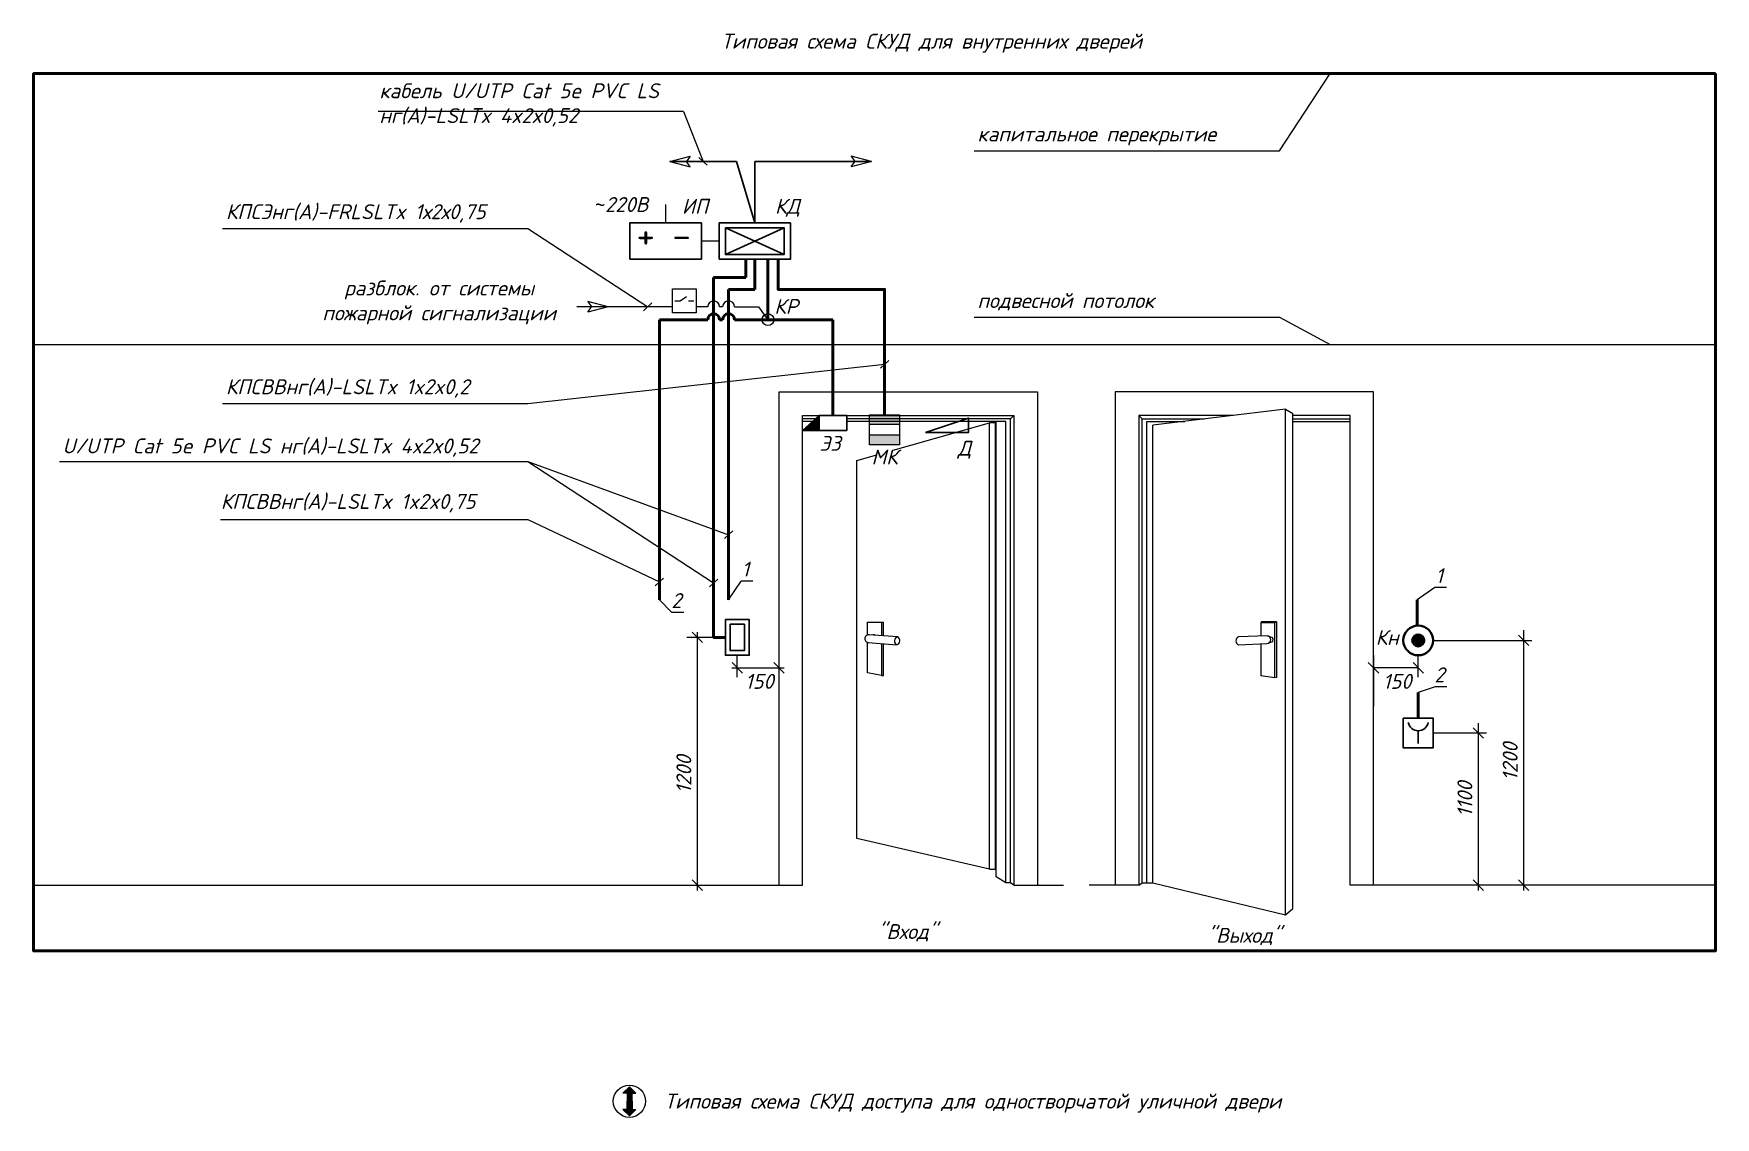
# Model space of a CAD drawing. Header units: millimetres. Extents: x -227263 to 66247, y -328592 to 378394.
# Drawn here: x -158598 to -130400, y -161015 to -142844 of the extents above; entities that cross this region are included whole.
import ezdxf
from ezdxf.enums import TextEntityAlignment as Align

# ---------------------------------------------------------------- set-up
doc = ezdxf.new("R2010")
doc.units = ezdxf.units.MM
doc.header["$LTSCALE"] = 0.5
doc.set_wipeout_variables(frame=1)
doc.layers.get('0').update_dxf_attribs({"lineweight": 18})
for name, color, linetype, lineweight in [('002_СКУД', 7, 'Continuous', 40), ('1.АПС_текст', 7, 'Continuous', 15), ('1Шлейф контроля', 6, 'Continuous', 50), ('1Шлейф управления', 4, 'Continuous', 50), ('АПС извещ', 1, 'Continuous', 30), ('СКУД', 7, 'Continuous', 30), ('СС Текст', 7, 'Continuous', 25), ('СС_СКУД_кабель', 7, 'Continuous', 30), ('СС_СКУД_оборудование', 7, 'Continuous', 25), ('Текст', 2, 'Continuous', 0), ('узлы', 7, 'Continuous', 15), ('Часофикация', 250, 'Continuous', 20)]:
    doc.layers.add(name, color=color, linetype=linetype, lineweight=lineweight)
doc.layers.add('1', color=7, linetype='Continuous')
doc.layers.add('Датчики охр.', color=5, linetype='Continuous')
doc.styles.add('DEN', font='', dxfattribs={"height": 300})
doc.styles.add('ISOCPEUR', font='isocpeui.ttf', dxfattribs={"height": 2.5})
doc.styles.get('DEN').set_extended_font_data('ISOCPEUR')

# ---------------------------------------------------------------- blocks, each defined once
blk = doc.blocks.new('*U274')
blk.add_wipeout([(-510, -125), (-234, 125), (234, 125), (234, -125)]).dxf.layer = 'СКУД'
at = {"layer": 'СКУД'}
h = blk.add_hatch(color=256, dxfattribs=at)
h.dxf.hatch_style = 1
h.set_gradient(color2=(0, 0, 0), tint=1)
h.paths.add_polyline_path([(-510, -125), (-234, -125), (-234, 125)])
for p, q in [((234, 125), (-234, 125)), ((234, -125), (234, 125)), ((-510, -125), (234, -125))]:
    blk.add_line(p, q, dxfattribs=at)
for points in [[(-510, -125), (-234, 125)], [(-234, 125), (-234, -125)], [(234, -125), (234, 125)]]:
    blk.add_lwpolyline(points, dxfattribs=at)
blk = doc.blocks.new('Кнопка выхода')
at = {"layer": '002_СКУД'}
h = blk.add_hatch(color=256, dxfattribs=at)
h.dxf.hatch_style = 1
h.paths.add_polyline_path([(-100, 0, 1), (100, 0, 1)])
for radius in [250, 100]:
    blk.add_circle((0, 0), radius, dxfattribs=at)
blk = doc.blocks.new('контр')
at = {"layer": 'АПС извещ', "color": 5, "lineweight": 30, "ltscale": 100}
blk.add_lwpolyline([(316, 162), (-314, 162), (-314, -158), (316, -158)], close=True, dxfattribs=at)
at = {"layer": 'Датчики охр.', "color": 5, "lineweight": 30}
for p, q in [((-259, 118), (259, -118)), ((259, 118), (-259, -118))]:
    blk.add_line(p, q, dxfattribs=at)
blk.add_lwpolyline([(-259, 118), (259, 118), (259, -118), (-259, -118)], close=True, dxfattribs=at)
blk = doc.blocks.new('A$C9ab982bb')
at = {"layer": 'АПС извещ', "color": 1, "lineweight": 30, "ltscale": 100}
blk.add_lwpolyline([(320, 0), (320, 631), (0, 631), (0, 0)], close=True, dxfattribs=at)
at = {"layer": '1', "color": 7, "lineweight": 20, "style": 'DEN'}
blk.add_text('+ -', height=240, rotation=270, dxfattribs=at).set_placement((92, 573))
blk = doc.blocks.new('A$C5594c400')
at = {"layer": '002_СКУД', "color": 7, "lineweight": 30}
blk.add_lwpolyline([(0, 0), (720, 240), (720, 0), (0, 0)], dxfattribs=at)
blk = doc.blocks.new('A$C3118a3a4')
at = {"layer": '002_СКУД', "lineweight": 30}
h = blk.add_hatch(color=7, dxfattribs=at)
h.dxf.hatch_style = 1
h.paths.add_polyline_path([(500, 340), (500, 500), (0, 500), (0, 340)])
h.paths.add_polyline_path([(0, 160), (0, 0), (500, 0), (500, 160)])
at = {"layer": '002_СКУД', "color": 7, "lineweight": 15}
blk.add_lwpolyline([(0, 500), (500, 500), (500, 0), (0, 0)], close=True, dxfattribs=at)
for points in [[(500, 340), (0, 340)], [(500, 160), (0, 160)]]:
    blk.add_lwpolyline(points, dxfattribs=at)
blk = doc.blocks.new('A$C49419f92')
at = {"color": 0, "linetype": 'Continuous', "lineweight": -2}
blk.add_wipeout([(0, 600), (400, 600), (400, 0), (0, 0)], dxfattribs=at).dxf.layer = '002_СКУД'
at = {"layer": '002_СКУД', "color": 0, "linetype": 'Continuous', "lineweight": -2}
for points in [[(0, 600), (400, 600), (400, 0), (0, 0)], [(80, 520), (320, 520), (320, 80), (80, 80)]]:
    blk.add_lwpolyline(points, close=True, dxfattribs=at)
blk = doc.blocks.new('A$C27f7bdc1')
at = {"color": 0, "linetype": 'Continuous', "lineweight": 15}
blk.add_wipeout([(0, 500), (500, 500), (500, 0), (0, 0)], dxfattribs=at).dxf.layer = '002_СКУД'
at = {"layer": '002_СКУД', "color": 0, "linetype": 'Continuous', "lineweight": 15}
for p, q in [((50, 250), (163, 250)), ((163, 250), (300, 343)), ((337, 250), (450, 250))]:
    blk.add_line(p, q, dxfattribs=at)
blk.add_lwpolyline([(0, 500), (500, 500), (500, 0), (0, 0)], close=True, dxfattribs=at)
blk = doc.blocks.new('_Oblique')
at = {"color": 0, "linetype": 'ByBlock', "lineweight": -2}
blk.add_line((-0.5, -0.5), (0.5, 0.5), dxfattribs=at)
blk = doc.blocks.new('A$Cff5e0414')
at = {"color": 0, "linetype": 'Continuous', "lineweight": -2}
blk.add_wipeout([(0, 400), (400, 400), (400, 0), (0, 0)], dxfattribs=at).dxf.layer = '002_СКУД'
at = {"layer": '002_СКУД', "color": 0, "linetype": 'Continuous', "lineweight": -2}
blk.add_lwpolyline([(0, 400), (400, 400), (400, 0), (0, 0)], close=True, dxfattribs=at)
blk.add_lwpolyline([(200, 60), (200, 230)], dxfattribs=at)
blk.add_arc((200, 367), 137, 191.269, 348.731, dxfattribs=at)
blk = doc.blocks.new('A$Ca14e5f01')
at = {"lineweight": 20}
h = blk.add_hatch(color=0, dxfattribs=at)
h.dxf.hatch_style = 1
h.paths.add_polyline_path([(315, 405), (378, 405), (270, 514), (162, 405), (225, 405), (225, 270), (315, 270)])
h = blk.add_hatch(color=0, dxfattribs=at)
h.dxf.hatch_style = 1
h.paths.add_polyline_path([(315, 134), (315, 270), (225, 270), (225, 134), (162, 134), (270, 25), (378, 134)])
at = {"color": 0, "lineweight": 20}
for p, q in [((162, 405), (270, 514)), ((225, 405), (162, 405)), ((378, 405), (270, 514)), ((315, 270), (315, 405)), ((315, 405), (378, 405)), ((225, 134), (162, 134)), ((162, 134), (270, 25)), ((225, 270), (225, 134)), ((315, 270), (225, 270)), ((315, 270), (225, 270)), ((378, 134), (270, 25)), ((315, 270), (315, 134)), ((315, 134), (378, 134))]:
    blk.add_line(p, q, dxfattribs=at)
blk.add_circle((270, 270), 270, dxfattribs=at)

msp = doc.modelspace()

# ---------------------------------------------------------------- linework, layer by layer
at = {"color": 18, "lineweight": 20, "true_color": 0x000000}
for p, q in [((-137710.2, -144807.2), (-136855.9, -143512.5)), ((-147699.1, -144151.4), (-152818.9, -144151.4)), ((-147699.1, -144151.4), (-147372.8, -144986.8)), ((-147442.9, -144922.2), (-147302.6, -145051.3)), ((-142830, -144807.2), (-137710.2, -144807.2)), ((-155432.7, -146110.5), (-150313, -146110.5)), ((-150313, -146110.5), (-148302, -147424.4)), ((-148231.8, -147359.9), (-148372.2, -147488.9)), ((-142830, -147600.1), (-137710.2, -147600.1)), ((-137710.2, -147600.1), (-136855.9, -148055.7))]:
    msp.add_line(p, q, dxfattribs=at)
at = {"color": 6, "lineweight": 20}
for p, q in [((-147930.7, -144986.8), (-147588.9, -144898.9)), ((-147588.9, -144898.9), (-147650.2, -144986.8)), ((-144550.1, -144986.8), (-144891.9, -144898.9)), ((-144891.9, -144898.9), (-144830.6, -144986.8)), ((-147930.7, -144986.8), (-147588.9, -145074.7)), ((-147588.9, -145074.7), (-147650.2, -144986.8)), ((-144550.1, -144986.8), (-144891.9, -145074.7)), ((-144891.9, -145074.7), (-144830.6, -144986.8))]:
    msp.add_line(p, q, dxfattribs=at)
at = {"color": 1, "lineweight": 20}
for p, q in [((-147295.9, -147424.4), (-149491.1, -147424.4)), ((-148965.4, -147424.4), (-149307.1, -147336.5)), ((-149307.1, -147336.5), (-149245.9, -147424.4)), ((-148965.4, -147424.4), (-149307.1, -147512.3)), ((-149307.1, -147512.3), (-149245.9, -147424.4)), ((-147045.9, -147424.4), (-147095.9, -147424.4))]:
    msp.add_line(p, q, dxfattribs=at)
at = {"color": 7, "lineweight": 20}
for p, q in [((-144260.5, -148321.8), (-144400.9, -148450.8)), ((-155432.7, -149045.8), (-150313, -149045.8)), ((-158166.2, -150017.9), (-150313, -150017.9)), ((-150313, -150017.9), (-147195.9, -152054.6)), ((-155464.1, -150990.1), (-150313, -150990.1)), ((-150313, -150990.1), (-148104.5, -152037.7)), ((-146875.7, -151181.2), (-147016.1, -151310.3)), ((-148034.3, -151973.2), (-148174.7, -152102.2)), ((-147125.7, -151990.1), (-147266.1, -152119.1))]:
    msp.add_line(p, q, dxfattribs=at)
at = {"ltscale": 100}
for p, q in [((-137486.9, -157511.4), (-137486.9, -149211.6)), ((-137608.5, -157619.5), (-137486.9, -157511.4))]:
    msp.add_line(p, q, dxfattribs=at)
at = {"color": 7, "lineweight": 9}
for p, q in [((-138023.3, -152714.8), (-138023.3, -152945.5)), ((-138023.3, -152714.8), (-137787, -152714.8)), ((-137787, -153646.1), (-137787, -152714.8)), ((-138396.6, -153092), (-137918.7, -153068.6)), ((-137916.2, -152942.6), (-138395.1, -152958.3)), ((-138023.3, -153075.2), (-138023.3, -153612.5)), ((-137787, -153646.1), (-138023.3, -153612.5))]:
    msp.add_line(p, q, dxfattribs=at)
at = {"color": 1, "lineweight": 20}
msp.add_lwpolyline([(-146845.9, -147424.4), (-146446, -147424.4), (-146285, -147639.5)], dxfattribs=at)
at = {"color": 7, "lineweight": 20}
for points in [[(-150313, -149045.8), (-144330.7, -148386.3)], [(-150313, -150017.9), (-146945.9, -151245.8)]]:
    msp.add_lwpolyline(points, dxfattribs=at)
at = {"color": 7, "lineweight": 9}
for points in [[(-146099.1, -157120.8), (-146099.1, -148852.1)], [(-146099.1, -148852.1), (-141767.8, -148852.1), (-141767.8, -157120.8)], [(-136132, -148852.1), (-140463.2, -148852.1), (-140463.2, -157120.8)], [(-136132, -157120.8), (-136132, -148852.1)], [(-139833.2, -157081.4), (-137608.5, -157619.5), (-137608.5, -149139.3), (-139833.2, -149409.5)], [(-158598.4, -157120.8), (-145705.3, -157120.8), (-145705.3, -149245.8)], [(-145705.3, -149245.8), (-142161.6, -149245.8), (-142161.6, -157120.8), (-141329.2, -157120.8)], [(-142220.6, -149304.9), (-145705.3, -149304.9)], [(-142161.6, -157120.8), (-142220.6, -157081.4), (-142299.4, -157081.4), (-142299.4, -149344.2), (-145705.3, -149344.2)], [(-142569.5, -156853.4), (-144794.2, -156341.6), (-144794.2, -150002.2), (-142569.5, -149369.4)], [(-142569.5, -156853.4), (-142471.1, -156853.4), (-142471.1, -149369.4), (-142569.5, -149369.4)], [(-142569.5, -156850.6), (-142569.5, -149369.4)], [(-142299.4, -157081.4), (-142456.9, -156983), (-142456.9, -149344.2)], [(-142220.6, -149304.9), (-142161.6, -149245.8)], [(-142220.6, -157081.4), (-142220.6, -149304.9)], [(-138485.3, -149245.8), (-140069.5, -149245.8), (-140069.5, -157120.8), (-140901.8, -157120.8)], [(-140010.4, -149304.9), (-140069.5, -149245.8)], [(-140010.4, -157081.4), (-140010.4, -149304.9)], [(-140010.4, -149304.9), (-138971.5, -149304.9)], [(-139931.7, -157081.4), (-139931.7, -149344.2)], [(-139931.7, -149344.2), (-139295.7, -149344.2)], [(-139833.2, -157078.6), (-139833.2, -149409.5)], [(-136525.7, -149245.8), (-137486.9, -149245.8)], [(-137486.9, -149304.9), (-136525.7, -149304.9)], [(-137486.9, -149344.2), (-136525.7, -149344.2)], [(-130399.7, -157120.8), (-136525.7, -157120.8), (-136525.7, -149245.8)], [(-144615.7, -152929.6), (-144615.7, -152709.1), (-144348, -152709.1)], [(-144379.5, -152709.1), (-144379.5, -152939.9)], [(-144348, -152941.9), (-144348, -152709.1)], [(-144379.5, -153069.5), (-144379.5, -153606.9), (-144615.7, -153559.6), (-144615.7, -153055.6)], [(-144379.5, -153606.9), (-144348, -153606.9), (-144348, -153072.1)], [(-135381.8, -153635), (-135381.8, -153267.6)], [(-140069.5, -157120.8), (-140010.4, -157081.4), (-139833.2, -157081.4)]]:
    msp.add_lwpolyline(points, dxfattribs=at)
at = {"ltscale": 100}
for points in [[(-137608.5, -149139.3), (-137486.9, -149211.6)], [(-137787, -152714.8), (-137757.5, -152706.3), (-138008, -152706.3), (-138023.3, -152714.8)], [(-137757.5, -152706.3), (-137757.5, -153640.9), (-137787, -153646.1)], [(-137910.7, -152943), (-137824.7, -152967.5)], [(-137826.6, -153039.4), (-137893.7, -153063.9)]]:
    msp.add_lwpolyline(points, dxfattribs=at)
at = {"color": 7, "lineweight": 9}
for points in [[(-144112.8, -152957.3), (-144590.3, -152926.1, 1), (-144607.1, -153051), (-144129.6, -153089.9, 0.6731968), (-144112.8, -152957.3)], [(-144590.3, -152926.1), (-144528.6, -152917.8, -0.2493776), (-144488.1, -152932.8, -0.2493776)], [(-144112.8, -152957.3, 0.643264), (-144129.6, -153089.9)], [(-138395.1, -152958.3, 0.643264), (-138396.6, -153092)]]:
    msp.add_lwpolyline(points, format="xyb", dxfattribs=at)
at = {"color": 1, "lineweight": 20}
for centre in [(-147195.9, -147424.4), (-146945.9, -147424.4)]:
    msp.add_arc(centre, 100, 0, 180, dxfattribs=at)
at = {"color": 7, "lineweight": 9}
msp.add_arc((-137917.5, -153005.6), 63, 268.88833, 88.88833, dxfattribs=at)
at = {"ltscale": 100}
msp.add_arc((-137889.5, -153001.8), 73.3, 329.1248, 27.87543, dxfattribs=at)
at = {"layer": '1Шлейф контроля'}
for p, q in [((-146654.5, -146623.6), (-146654.5, -146931.8)), ((-146506.6, -146623.6), (-146506.6, -147132.5)), ((-147195.9, -146931.8), (-146654.5, -146931.8)), ((-146945.9, -147132.5), (-146506.6, -147132.5)), ((-146945.9, -152339.5), (-146945.9, -147132.5)), ((-135397.2, -152339.5), (-135397.2, -152767.6))]:
    msp.add_line(p, q, dxfattribs=at)
at = {"layer": '1Шлейф управления', "color": 30}
for p, q in [((-146285, -146623.6), (-146285, -147639.5)), ((-147295.9, -147639.5), (-148104.5, -147639.5)), ((-147045.9, -147639.5), (-147095.9, -147639.5)), ((-145195.5, -147639.5), (-146845.9, -147639.5))]:
    msp.add_line(p, q, dxfattribs=at)
for points in [[(-148104.5, -147639.5), (-148104.5, -152339.5)], [(-145195.5, -147639.5), (-145195.5, -149245.8)]]:
    msp.add_lwpolyline(points, dxfattribs=at)
for centre in [(-147195.9, -147639.5), (-146945.9, -147639.5)]:
    msp.add_arc(centre, 100, 0, 180, dxfattribs=at)
at = {"layer": 'СС Текст'}
for p, q in [((-147195.9, -152967.6), (-147647.8, -152967.6)), ((-147468.8, -157208.6), (-147468.8, -152878.1)), ((-135131.8, -153017.6), (-133477, -153017.6)), ((-133613.5, -157211.9), (-133613.5, -152844)), ((-136132, -153267.6), (-136132, -154119.5)), ((-146890.3, -153477.5), (-146011.3, -153477.5)), ((-135381.8, -153477.5), (-136132, -153477.5)), ((-134372.6, -157208.3), (-134372.6, -154402.9))]:
    msp.add_line(p, q, dxfattribs=at)
at = {"layer": 'СС_СКУД_кабель', "color": 1, "lineweight": 25}
for points in [[(-148000.3, -146015), (-148000.3, -145709.9)], [(-147400.3, -146319.3), (-147104.5, -146319.3)]]:
    msp.add_lwpolyline(points, dxfattribs=at)
at = {"layer": 'СС_СКУД_кабель', "lineweight": 25}
msp.add_lwpolyline([(-158598.4, -148055.7), (-130399.7, -148055.7)], dxfattribs=at)
at = {"layer": 'СС_СКУД_оборудование', "color": 7}
msp.add_circle((-146285, -147639.5), 100, dxfattribs=at)
at = {"layer": 'Текст'}
for p, q in [((-146945.9, -152339.5), (-146736.9, -152021.3)), ((-146538.2, -152021.3), (-146736.9, -152021.3)), ((-135103.9, -152130.5), (-135397.2, -152339.5)), ((-134905.2, -152130.5), (-135103.9, -152130.5)), ((-148104.5, -152339.5), (-147895.4, -152548.5)), ((-147696.7, -152548.5), (-147895.4, -152548.5)), ((-135099.5, -153793.3), (-135381.8, -153891.3)), ((-134900.8, -153793.3), (-135099.5, -153793.3))]:
    msp.add_line(p, q, dxfattribs=at)
at = {"layer": 'Часофикация', "color": 6, "lineweight": 30, "ltscale": 70}
for p, q in [((-146814.9, -144986.8), (-147930.7, -144986.8)), ((-146504.5, -146015), (-146814.9, -144986.8)), ((-146504.5, -146015), (-146504.5, -144986.8)), ((-146504.5, -144986.8), (-144550.1, -144986.8))]:
    msp.add_line(p, q, dxfattribs=at)

# ---------------------------------------------------------------- block references
at = {"layer": 'СС Текст', "yscale": 175, "zscale": 175}
for p, xscale, rotation in [((-147468.8, -152967.6), 175, 90), ((-147468.8, -152967.6), 175, 270), ((-133613.5, -153017.6), 175, 90), ((-133613.5, -153017.6), 175, 270), ((-146099.1, -153477.5), -175, 180), ((-136132, -153477.5), -175, 180), ((-134372.6, -154569.4), 175, 90), ((-134372.6, -154569.4), 175, 270), ((-147468.8, -157120.8), 175, 270), ((-134372.6, -157120.8), 175, 270), ((-133613.5, -157120.8), 175, 270)]:
    msp.add_blockref('_Oblique', p, dxfattribs=dict(at, xscale=xscale, rotation=rotation))
at = {"layer": 'СС Текст', "xscale": -175, "yscale": 175, "zscale": 175}
for p in [(-146099.1, -153477.5), (-136132, -153477.5), (-135381.8, -153477.5)]:
    msp.add_blockref('_Oblique', p, dxfattribs=at)
at = {"layer": 'СС_СКУД_оборудование', "color": 30, "true_color": 0xf26722, "xscale": 1.901923592522341, "yscale": 1.901923592522341, "zscale": 1.901923592522341, "rotation": 90}
msp.add_blockref('A$C9ab982bb', (-147400.3, -146623.6), dxfattribs=at)
at = {"layer": 'СС_СКУД_оборудование', "color": 1, "lineweight": 30, "xscale": 1.901923592522341, "yscale": 1.901923592522341, "zscale": 1.901923592522341}
msp.add_blockref('контр', (-146506.4, -146323.9), dxfattribs=at)
at = {"layer": 'СС_СКУД_оборудование', "color": 7, "lineweight": 30}
msp.add_blockref('A$C5594c400', (-143641.9, -149529.8), dxfattribs=at)
at = {"layer": 'СС_СКУД_оборудование'}
msp.add_blockref('Кнопка выхода', (-135381.8, -153017.6), dxfattribs=at)
at = {"layer": 'СС_СКУД_оборудование', "color": 6, "lineweight": 30}
msp.add_blockref('A$Ca14e5f01', (-148878.6, -161014.6), dxfattribs=at)

# ---------------------------------------------------------------- texts
at = {"layer": '1', "color": 7, "style": 'ISOCPEUR'}
for s, p in [('капитальное перекрытие', (-142772.8, -144651.2)), ('КПСЭнг(А)-FRLSLTx 1х2х0,75', (-155375.5, -145954.4)), ('подвесной потолок', (-142772.8, -147444.1)), ('КПСВВнг(A)-LSLTx 1x2x0,2', (-155375.5, -148889.7)), ('U/UTP Cat 5e PVC LS нг(А)-LSLTx 4x2x0,52', (-158114.8, -149881.2)), ('КПСВВнг(A)-LSLTx 1x2x0,75', (-155461.2, -150812.8))]:
    msp.add_text(s, height=250, dxfattribs=at).set_placement(p)
at = {"layer": '1', "color": 7, "lineweight": 20, "style": 'ISOCPEUR'}
for s, p in [('ИП', (-147728.6, -145863.6)), ('КД', (-146167.8, -145863.6)), ('КР', (-146179.3, -147543.1))]:
    msp.add_text(s, height=250, dxfattribs=at).set_placement(p)
at = {"layer": '1', "color": 7, "insert": (-152800.9, -143676.4), "char_height": 250, "width": 5026.209, "attachment_point": 1, "style": 'ISOCPEUR'}
msp.add_mtext('кабель U/UTP Cat 5e PVC LS нг(А)-LSLTx 4x2x0,52 ', dxfattribs=at)
at = {"layer": '1.АПС_текст', "lineweight": 30, "ltscale": 100, "style": 'ISOCPEUR'}
for s, p in [('Типовая схема СКУД для внутренних дверей', (-143541.3, -142970.2)), ('ЭЗ', (-145243.3, -149713.3)), ('Д', (-142991.2, -149795.6)), ('1', (-146662.9, -151822.3)), ('1', (-135029.9, -151931.5)), ('2', (-147821.4, -152349.5)), ('150', (-146429, -153704.4)), ('150', (-135734.5, -153704.4)), ('2', (-135025.5, -153594.3)), ('"Вход"', (-143945, -157899.4)), ('"Выход"', (-138297.6, -157962.4))]:
    msp.add_text(s, height=250, dxfattribs=at).set_placement(p, align=Align.MIDDLE_CENTER)
for s, p in [('1200', (-133840.4, -155050.5)), ('1200', (-147695.7, -155264.4)), ('1100', (-134599.5, -155679.9))]:
    msp.add_text(s, height=250, rotation=90, dxfattribs=at).set_placement(p, align=Align.MIDDLE_CENTER)
msp.add_text('Типовая схема СКУД доступа для одностворчатой уличной двери', height=250, dxfattribs=at).set_placement((-148019.7, -160742.9), align=Align.MIDDLE_LEFT)
at = {"layer": 'Текст', "color": 7, "lineweight": 20, "style": 'ISOCPEUR'}
msp.add_text('Кн', height=250, dxfattribs=at).set_placement((-136096.2, -153093.1))
at = {"layer": 'Текст', "color": 7, "linetype": 'Continuous', "lineweight": 30, "ltscale": 100, "insert": (-149184, -145708.4), "char_height": 250, "width": 733.726, "attachment_point": 4, "style": 'ISOCPEUR'}
msp.add_mtext('{\\fArial Narrow|b0|i0|c204|p34;~}220В', dxfattribs=at)
at = {"layer": 'Текст', "color": 7, "insert": (-154660.2, -146984.2), "char_height": 250, "width": 5722.262, "attachment_point": 1, "style": 'ISOCPEUR'}
msp.add_mtext('\\pxqc;разблок. от системы \\Pпожарной сигнализации', dxfattribs=at)

# ---------------------------------------------------------------- next in the draw order: texts
at = {"layer": 'СС_СКУД_оборудование', "insert": (-144330.7, -149943.1), "char_height": 250, "width": 252.5, "attachment_point": 5, "style": 'ISOCPEUR', "bg_fill": 3, "box_fill_scale": 1, "bg_fill_color": 256, "bg_fill_transparency": 0}
msp.add_mtext('МК', dxfattribs=at)

# ---------------------------------------------------------------- next in the draw order: linework, layer by layer
at = {"layer": 'узлы', "lineweight": 50}
msp.add_lwpolyline([(-130399.7, -143512.5), (-130399.7, -158224.9), (-158598.4, -158224.9), (-158598.4, -143512.5), (-130399.7, -143512.5)], dxfattribs=at)

# ---------------------------------------------------------------- next in the draw order: block references
at = {"layer": '002_СКУД', "color": 7, "lineweight": 30}
msp.add_blockref('A$C3118a3a4', (-144580.7, -149736.6), dxfattribs=at)

# ---------------------------------------------------------------- next in the draw order: block references
at = {"layer": 'СКУД'}
msp.add_blockref('*U274', (-145195.5, -149370.8), dxfattribs=at)
at = {"layer": 'СС_СКУД_оборудование', "color": 7, "lineweight": 30}
for name, p, xscale, yscale, zscale in [('A$C27f7bdc1', (-147888.8, -147523.4), 0.8, 0.8, 0.8), ('A$Cff5e0414', (-135631.8, -154819.4), 1.25, 1.25, 1.25)]:
    msp.add_blockref(name, p, dxfattribs=dict(at, xscale=xscale, yscale=yscale, zscale=zscale))
msp.add_blockref('A$C49419f92', (-146999.3, -153267.6), dxfattribs=at)

# ---------------------------------------------------------------- next in the draw order: linework, layer by layer
at = {"color": 7, "lineweight": 9}
msp.add_lwpolyline([(-146799.3, -153635), (-146799.3, -153267.6)], dxfattribs=at)
at = {"layer": '1Шлейф контроля', "color": 5}
msp.add_lwpolyline([(-146116.4, -146623.6), (-146116.4, -147132.5), (-144330.7, -147132.5), (-144330.7, -149236.6)], dxfattribs=at)
at = {"layer": '1Шлейф контроля'}
msp.add_lwpolyline([(-147195.9, -146931.8), (-147195.9, -152967.6), (-146999.3, -152967.6)], dxfattribs=at)
at = {"layer": '1Шлейф управления', "color": 30}
msp.add_line((-135381.8, -153891.3), (-135381.8, -154319.4), dxfattribs=at)
at = {"layer": 'СС Текст'}
msp.add_line((-135131.8, -154569.4), (-134236.2, -154569.4), dxfattribs=at)

# ---------------------------------------------------------------- next in the draw order: block references
at = {"layer": 'СС Текст', "xscale": -175, "yscale": 175, "zscale": 175}
msp.add_blockref('_Oblique', (-146799.3, -153477.5), dxfattribs=at)

doc.saveas('drawing.dxf')
